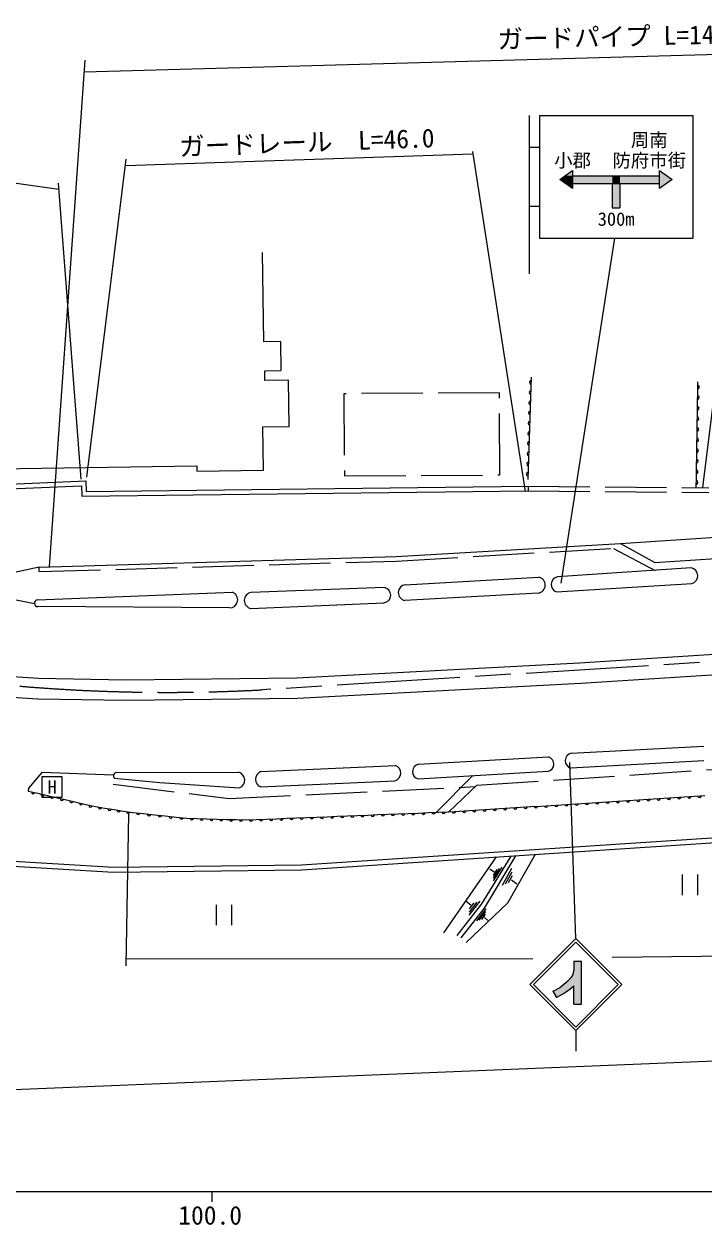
# Model space of a CAD drawing. Units: millimetres, scale not verified. Extents: x 40000 to 680000, y 20000 to 380000.
# Drawn here: x 149642 to 216136, y 201731 to 319225 of the extents above; entities that cross this region are included whole.
import ezdxf
from ezdxf.enums import TextEntityAlignment as Align

# ---------------------------------------------------------------- set-up
doc = ezdxf.new("R2010")
doc.units = ezdxf.units.MM
doc.header["$LTSCALE"] = 1000
doc.linetypes.add('CHAIN', pattern=[18.5, 12, -1.5, 3.5, -1.5])
doc.linetypes.add('DASHED', pattern=[7.5, 6, -1.5])
for name, color, linetype, lineweight in [('M-BGD', 7, 'Continuous', 25), ('M-BGD-EXST', 7, 'Continuous', 25), ('M-BMK', 2, 'CHAIN', 13), ('M-STR-HTXT', 7, 'Continuous', 13), ('M-STR-STRC', 7, 'Continuous', 25), ('M-TTL-BAND', 7, 'Continuous', 25)]:
    doc.layers.add(name, color=color, linetype=linetype, lineweight=lineweight)
doc.styles.add('ＭＳ ゴシック', font='')
doc.styles.get('ＭＳ ゴシック').set_extended_font_data('MS Gothic')

msp = doc.modelspace()

# ---------------------------------------------------------------- hatches: boundary and pattern name
at = {"layer": 'M-STR-STRC'}
for points in [[(202036, 304004), (203286, 304879), (203286, 304379), (203286, 303629), (203286, 303129)], [(203286, 304879), (203286, 304379), (203286, 303629), (203286, 303129), (202036, 304004)], [(202036, 304004), (203286, 304879), (203286, 304379), (203286, 303629), (203286, 303129)], [(202036, 304004), (202571, 304379), (203286, 304379), (203286, 303629), (203286, 303129)], [(203286, 304379), (211786, 304379), (211786, 303629), (207911, 303629), (207161, 303629), (203286, 303629)], [(203286, 304379), (207161, 304379), (207161, 303629), (203286, 303629)], [(203286, 304379), (211786, 304379), (211786, 303629), (207911, 303629), (207161, 303629), (203286, 303629)], [(207161, 304379), (207911, 304379), (207911, 303629), (207161, 303629)], [(207911, 304379), (211786, 304379), (211786, 303629), (207911, 303629)], [(211786, 304379), (211786, 304879), (213036, 304004), (211786, 303129), (211786, 303629)], [(211786, 304379), (211786, 304879), (213036, 304004), (211786, 303129), (211786, 303629)], [(211786, 304379), (211786, 304879), (213036, 304004), (211786, 303129), (211786, 303629)], [(207161, 303629), (207911, 303629), (207911, 301254), (207161, 301254)], [(207161, 303629), (207911, 303629), (207911, 301254), (207161, 301254)], [(207161, 303629), (207911, 303629), (207911, 301254), (207161, 301254)], [(204155, 223325), (204155, 227496), (203394, 227496), (203394, 226622), (203394, 226618), (203394, 226601), (203395, 226584), (203395, 226567), (203394, 226550), (203394, 226533), (203393, 226516), (203392, 226499), (203390, 226483), (203388, 226466), (203386, 226449), (203384, 226432), (203381, 226415), (203378, 226399), (203375, 226382), (203371, 226365), (203367, 226349), (203363, 226332), (203359, 226316), (203354, 226300), (203349, 226283), (203344, 226267), (203338, 226251), (203333, 226235), (203326, 226220), (203320, 226204), (203313, 226188), (203307, 226173), (203299, 226157), (203292, 226142), (203284, 226127), (203276, 226112), (203268, 226097), (203259, 226083), (203251, 226068), (203242, 226054), (203232, 226039), (203223, 226025), (203213, 226012), (203203, 225998), (203193, 225984), (203182, 225971), (203172, 225958), (203161, 225945), (203150, 225932), (203138, 225919), (203127, 225907), (203115, 225895), (203103, 225883), (203091, 225871), (203078, 225860), (203066, 225848), (203053, 225837), (203040, 225826), (203027, 225816), (203013, 225805), (202971, 225762), (202897, 225688), (202822, 225615), (202745, 225543), (202667, 225473), (202587, 225404), (202507, 225336), (202425, 225270), (202343, 225205), (202259, 225142), (202174, 225080), (202088, 225020), (202001, 224961), (201913, 224904), (201824, 224848), (201734, 224794), (201643, 224741), (201551, 224691), (201458, 224641), (201365, 224593), (201717, 224002), (201854, 224073), (201990, 224146), (202125, 224222), (202258, 224300), (202390, 224380), (202521, 224463), (202650, 224548), (202777, 224635), (202903, 224724), (203028, 224816), (203151, 224910), (203272, 225005), (203391, 225103), (203422, 225129), (203422, 223325)]]:
    msp.add_hatch(color=256, dxfattribs=at).paths.add_polyline_path(points)

# ---------------------------------------------------------------- linework, layer by layer
at = {"layer": 'M-BGD'}
for p, q in [((172922, 296879), (173056, 288125)), ((174717, 288151), (173056, 288125)), ((174717, 288151), (174760, 285321)), ((173200, 284356), (173185, 285297)), ((175502, 284392), (173200, 284356)), ((173208, 285297), (174760, 285321)), ((175572, 279852), (175502, 284392)), ((199241, 284672), (199207, 283672)), ((199207, 283672), (199173, 282673)), ((215510, 282155), (215526, 283191)), ((215526, 283191), (215542, 284228)), ((199173, 282673), (199138, 281673)), ((215495, 281118), (215510, 282155)), ((199138, 281673), (199104, 280674)), ((215479, 280082), (215495, 281118)), ((173001, 279813), (175572, 279852)), ((173066, 275566), (173001, 279813)), ((199069, 279675), (199035, 278675)), ((199104, 280674), (199069, 279675)), ((215463, 279046), (215479, 280082)), ((199035, 278675), (199001, 277676)), ((215447, 278009), (215463, 279046)), ((199001, 277676), (198966, 276676)), ((215432, 276973), (215447, 278009)), ((198966, 276676), (198932, 275677)), ((215416, 275936), (215432, 276973)), ((131922, 275484), (166533, 276014)), ((166533, 276014), (166542, 275466)), ((166542, 275466), (173066, 275566)), ((198932, 275677), (198897, 274678)), ((215400, 274900), (215416, 275936)), ((198965, 273551), (198960, 274001)), ((207958, 268418), (297353, 274161)), ((215384, 273864), (215400, 274900)), ((151107, 266101), (143942, 264540)), ((151121, 265651), (151107, 266101)), ((214888, 266009), (201814, 265145)), ((186929, 264366), (199957, 265115)), ((201724, 263662), (214939, 264485)), ((144086, 263808), (150662, 262535)), ((150957, 262879), (170014, 263632)), ((184846, 264083), (171861, 263624)), ((199927, 263542), (186884, 262839)), ((169748, 262096), (151002, 262229)), ((171824, 262045), (184827, 262606)), ((203150, 247903), (216136, 248568)), ((188227, 246799), (200941, 247518)), ((216136, 247126), (203129, 246421)), ((158686, 245998), (170656, 246040)), ((172807, 246081), (185978, 246678)), ((188171, 245380), (200886, 246117)), ((172796, 244587), (185890, 245195)), ((150054, 244180), (150992, 243963)), ((150992, 243963), (151931, 243745)), ((151931, 243745), (152869, 243527)), ((152869, 243527), (153807, 243309)), ((153807, 243309), (154746, 243091)), ((207204, 243163), (208205, 243227)), ((208205, 243227), (209207, 243290)), ((209207, 243290), (210209, 243353)), ((210209, 243353), (211210, 243417)), ((211210, 243417), (212212, 243480)), ((212212, 243480), (213213, 243543)), ((213213, 243543), (214215, 243607)), ((214215, 243607), (215217, 243670)), ((215217, 243670), (216218, 243733)), ((154746, 243091), (155684, 242874)), ((155684, 242874), (156622, 242656)), ((156622, 242656), (157538, 242513)), ((157538, 242513), (158453, 242371)), ((158453, 242371), (159369, 242228)), ((159369, 242228), (160284, 242086)), ((160284, 242086), (161341, 241975)), ((188203, 242032), (189194, 242071)), ((189194, 242071), (190186, 242111)), ((190186, 242111), (191178, 242150)), ((191178, 242150), (192180, 242214)), ((192180, 242214), (193181, 242277)), ((193181, 242277), (194183, 242340)), ((194183, 242340), (195185, 242404)), ((195185, 242404), (196186, 242467)), ((196186, 242467), (197188, 242530)), ((197188, 242530), (198189, 242594)), ((198189, 242594), (199191, 242657)), ((199191, 242657), (200193, 242720)), ((200193, 242720), (201194, 242784)), ((201194, 242784), (202196, 242847)), ((202196, 242847), (203197, 242910)), ((203197, 242910), (204199, 242973)), ((204199, 242973), (205201, 243037)), ((205201, 243037), (206202, 243100)), ((206202, 243100), (207204, 243163)), ((161341, 241975), (162399, 241864)), ((162399, 241864), (163456, 241753)), ((163456, 241753), (164513, 241641)), ((164513, 241641), (165570, 241530)), ((165570, 241530), (166532, 241502)), ((166532, 241502), (167494, 241473)), ((167494, 241473), (168455, 241445)), ((168455, 241445), (169417, 241416)), ((169417, 241416), (170379, 241388)), ((170379, 241388), (171341, 241359)), ((171341, 241359), (172332, 241399)), ((172332, 241399), (173324, 241438)), ((173324, 241438), (174316, 241478)), ((174316, 241478), (175308, 241518)), ((175308, 241518), (176300, 241557)), ((176300, 241557), (177292, 241597)), ((177292, 241597), (178284, 241636)), ((178284, 241636), (179276, 241676)), ((179276, 241676), (180268, 241715)), ((180268, 241715), (181259, 241755)), ((181259, 241755), (182251, 241794)), ((182251, 241794), (183243, 241834)), ((183243, 241834), (184235, 241874)), ((184235, 241874), (185227, 241913)), ((185227, 241913), (186219, 241953)), ((186219, 241953), (187211, 241992)), ((187211, 241992), (188203, 242032)), ((190694, 230326), (195833, 237732)), ((195609, 236264), (195187, 236525)), ((195872, 236498), (195516, 235926)), ((196118, 236610), (195524, 235657)), ((196363, 236723), (195532, 235387)), ((196419, 234979), (197337, 236630)), ((196712, 235100), (197368, 236280)), ((197005, 235222), (197399, 235929)), ((197310, 235499), (197850, 235117)), ((193321, 233019), (192871, 233382)), ((194210, 233413), (193152, 232044)), ((193924, 233326), (193168, 232348)), ((193638, 233239), (193184, 232653)), ((193936, 231484), (194837, 232659)), ((194166, 231558), (194810, 232398)), ((194396, 231633), (194782, 232136)), ((194657, 231822), (194995, 231510))]:
    msp.add_line(p, q, dxfattribs=at)
at = {"layer": 'M-BGD', "linetype": 'DASHED'}
for p, q in [((196137, 283149), (180927, 283055)), ((180927, 283055), (180976, 275015)), ((196186, 275109), (196137, 283149)), ((180976, 275015), (196186, 275109)), ((198960, 274001), (216606, 273853)), ((198965, 273551), (216602, 273403)), ((207276, 267927), (211360, 265776)), ((189945, 242101), (193546, 245692))]:
    msp.add_line(p, q, dxfattribs=at)
at = {"layer": 'M-BGD'}
for points in [[(89847, 281229), (94219, 279491), (101304, 277228), (107782, 275670), (114862, 274434), (120175, 273823), (124431, 273573), (130921, 273471), (155684, 274529), (155716, 273481), (198960, 274001)], [(89844, 280746), (94067, 279067), (101183, 276795), (107690, 275230), (114797, 273988), (120136, 273374), (124414, 273123), (130927, 273021), (155248, 274060), (155280, 273026), (198965, 273551)], [(132191, 257092), (143015, 255733), (151064, 255218), (159609, 255068), (176313, 255262), (203963, 256733), (248499, 259582), (292024, 262433), (325309, 264483), (359759, 266393), (397929, 268483), (433901, 269925), (433725, 269918)], [(131941, 254995), (142837, 253740), (150983, 253219), (159603, 253067), (176378, 253263), (204080, 254736), (248628, 257586), (292151, 260437), (325426, 262486), (359869, 264396), (398024, 266486), (433981, 267927), (444702, 268529)], [(151107, 266101), (186049, 267136), (207958, 268418)], [(158399, 245743), (151368, 245999), (150075, 244476), (150054, 244180)], [(158473, 245444), (162932, 245004), (170727, 244493)], [(142055, 237711), (158412, 236739), (176788, 236977), (225304, 240176)], [(142026, 237212), (158401, 236238), (176808, 236477), (225211, 239669)], [(192011, 230039), (194411, 233142), (197287, 237827)], [(197701, 237855), (194651, 232726), (192347, 229831)], [(199638, 237982), (196922, 233216), (192875, 229351)]]:
    msp.add_lwpolyline(points, dxfattribs=at)
at = {"layer": 'M-BGD', "linetype": 'DASHED'}
for points in [[(207958, 268418), (211318, 266550), (294972, 271997)], [(151121, 265651), (186069, 266687), (207276, 267927)], [(191178, 242150), (193924, 244759), (295017, 251460)], [(158354, 244841), (169716, 243454), (193773, 244616)]]:
    msp.add_lwpolyline(points, dxfattribs=at)
at = {"layer": 'M-BGD'}
for centre, radius, start, end in [((199242, 284171), 168, 94.05122, 262.00484), ((199207, 283172), 168, 94.05489, 262.00117), ((215510, 283710), 174, 277.19438, 81.06102), ((199173, 282172), 168, 94.05122, 262.00484), ((215494, 282673), 174, 277.19407, 81.06466), ((199139, 281173), 168, 94.05489, 262.00117), ((215478, 281637), 174, 277.19432, 81.06108), ((199104, 280174), 168, 94.05122, 262.00484), ((215447, 279564), 174, 277.19407, 81.06466), ((215462, 280601), 174, 277.19432, 81.06108), ((199070, 279174), 168, 94.05109, 262.00497), ((215431, 278528), 174, 277.19432, 81.06108), ((199001, 277176), 168, 94.05292, 262.00325), ((199035, 278175), 168, 94.05465, 262.00484), ((215415, 277491), 174, 277.19432, 81.06108), ((198967, 276176), 168, 94.05465, 262.00484), ((215399, 276455), 174, 277.19412, 81.0646), ((198932, 275177), 168, 94.05122, 262.00484), ((215383, 275419), 174, 277.19412, 81.0646), ((215368, 274382), 174, 277.19438, 81.06102), ((214763, 265242), 777, 283.05273, 80.74463), ((187010, 263599), 771, 96.00344, 260.62738), ((199810, 264331), 797, 278.45375, 79.36371), ((201960, 264392), 767, 100.99943, 252.06381), ((169750, 262887), 791, 269.85053, 70.51088), ((171985, 262831), 803, 98.90518, 258.38335), ((184756, 263345), 743, 275.50222, 83.04709), ((150988, 262555), 326, 95.29776, 272.50355), ((188362, 246083), 728, 100.67385, 254.86369), ((200734, 246825), 724, 282.13443, 73.34448), ((203339, 247159), 768, 104.27962, 254.13995), ((158725, 245665), 335, 96.68554, 221.23985), ((170388, 245252), 832, 294.06444, 71.18861), ((173079, 245332), 797, 109.9352, 249.21586), ((185707, 245950), 777, 283.60387, 69.56339), ((150526, 244082), 161, 170.82285, 343.04106), ((151464, 243864), 161, 170.8217, 343.04301), ((152402, 243647), 161, 170.8217, 343.04301), ((153341, 243429), 161, 170.82084, 343.04388), ((154279, 243211), 161, 170.82489, 343.0433), ((208705, 243277), 168, 189.84728, 357.38851), ((209707, 243340), 168, 189.84735, 357.38501), ((210708, 243403), 168, 189.84588, 357.3867), ((211710, 243467), 168, 189.84735, 357.38501), ((212711, 243530), 168, 189.84735, 357.38501), ((213713, 243593), 168, 189.84588, 357.3867), ((214715, 243656), 168, 189.85107, 357.38472), ((215716, 243720), 168, 189.84728, 357.38851), ((155217, 242993), 161, 170.82233, 343.04506), ((156156, 242775), 161, 170.82489, 343.0433), ((157081, 242589), 154, 172.8151, 349.49312), ((157996, 242447), 154, 172.81269, 349.49496), ((158912, 242304), 154, 172.8151, 349.49312), ((159827, 242162), 154, 172.81269, 349.49496), ((160816, 242060), 180, 183.49385, 344.50574), ((188698, 242068), 166, 187.88982, 356.67576), ((189690, 242107), 166, 187.88809, 356.67763), ((190682, 242147), 166, 187.88799, 356.68119), ((191678, 242200), 168, 189.84735, 357.38501), ((192679, 242264), 168, 189.84759, 357.38477), ((193681, 242327), 168, 189.84728, 357.38851), ((194683, 242390), 168, 189.84728, 357.38851), ((195684, 242454), 168, 189.84759, 357.38477), ((196686, 242517), 168, 189.84735, 357.38501), ((197687, 242580), 168, 189.84735, 357.38501), ((198689, 242644), 168, 189.84759, 357.38477), ((199691, 242707), 168, 189.84735, 357.38501), ((200692, 242770), 168, 189.84728, 357.38851), ((201694, 242833), 168, 189.84751, 357.38827), ((202695, 242897), 168, 189.84735, 357.38501), ((203697, 242960), 168, 189.84735, 357.38501), ((204699, 243023), 168, 189.84759, 357.38477), ((205700, 243087), 168, 189.84735, 357.38501), ((206702, 243150), 168, 189.84735, 357.38501), ((207703, 243213), 168, 189.8458, 357.3902), ((161873, 241949), 180, 183.49584, 344.50087), ((162930, 241838), 180, 183.49385, 344.50574), ((163987, 241726), 180, 183.49428, 344.50209), ((165045, 241615), 180, 183.49541, 344.50452), ((166051, 241527), 161, 182.12416, 354.48106), ((167013, 241498), 161, 182.12808, 354.47713), ((167975, 241470), 161, 182.12808, 354.47713), ((168937, 241441), 161, 182.12427, 354.48094), ((169898, 241413), 161, 182.12808, 354.47713), ((170860, 241384), 161, 182.12416, 354.48106), ((171836, 241395), 166, 187.89352, 356.67552), ((172828, 241435), 166, 187.88799, 356.68119), ((173820, 241474), 166, 187.88967, 356.67591), ((174812, 241514), 166, 187.88982, 356.67576), ((175803, 241554), 166, 187.88799, 356.68119), ((176795, 241593), 166, 187.88972, 356.67932), ((177787, 241633), 166, 187.88982, 356.67576), ((178779, 241672), 166, 187.89179, 356.67739), ((179771, 241712), 166, 187.88972, 356.67932), ((180763, 241751), 166, 187.88972, 356.67932), ((181755, 241791), 166, 187.88809, 356.67763), ((182747, 241830), 166, 187.89352, 356.67552), ((183738, 241870), 166, 187.88972, 356.67932), ((184730, 241910), 166, 187.88809, 356.67763), ((185722, 241949), 166, 187.88982, 356.67576), ((186714, 241989), 166, 187.89352, 356.67552), ((187706, 242028), 166, 187.88799, 356.68119)]:
    msp.add_arc(centre, radius, start, end, dxfattribs=at)
at = {"layer": 'M-BGD-EXST'}
for p, q in [((214016, 236011), (214016, 234011)), ((215516, 236011), (215516, 234011)), ((168417, 233048), (168417, 231048)), ((169917, 233048), (169917, 231048))]:
    msp.add_line(p, q, dxfattribs=at)
msp.add_lwpolyline([(151380, 243578), (153380, 243578), (153380, 245578), (151380, 245578)], close=True, dxfattribs=at)
at = {"layer": 'M-BMK'}
msp.add_line((247639, 258754), (172937, 254086), dxfattribs=at)
msp.add_arc((163691, 426660), 172821, 265.19882, 273.06658, dxfattribs=at)
at = {"layer": 'M-STR-HTXT'}
for p, q in [((295666, 318444), (155532, 314507)), ((152134, 266139), (155616, 315691)), ((153030, 303030), (104504, 309828)), ((193488, 306742), (198642, 273490)), ((216022, 273889), (220165, 307244)), ((155783, 274888), (159634, 306004)), ((193529, 306480), (159555, 305363)), ((152981, 303669), (155211, 274682)), ((159635, 227091), (159901, 241964)), ((285806, 228703), (207167, 227912)), ((199410, 227770), (159646, 227746)), ((286375, 220607), (141699, 214654))]:
    msp.add_line(p, q, dxfattribs=at)
at = {"layer": 'M-STR-STRC'}
for p, q in [((199036, 310288), (199036, 294788)), ((200036, 310288), (200036, 298288)), ((200036, 310288), (215036, 310288)), ((215036, 310288), (215036, 298288)), ((199036, 307163), (200036, 307163)), ((202036, 304004), (203286, 304879)), ((203286, 304879), (203286, 303129)), ((203286, 304379), (211786, 304379)), ((211786, 303129), (211786, 304879)), ((211786, 304879), (213036, 304004)), ((203286, 303129), (202036, 304004)), ((203286, 303629), (211786, 303629)), ((207161, 303629), (207161, 301254)), ((207911, 303629), (207911, 301254)), ((213036, 304004), (211786, 303129)), ((199036, 301413), (200036, 301413)), ((207161, 301254), (207911, 301254)), ((200036, 298288), (215036, 298288)), ((202173, 264519), (207403, 298288)), ((203612, 229743), (203018, 246969)), ((199112, 225243), (203612, 229743)), ((199466, 225243), (203612, 229389)), ((208112, 225242), (203612, 229743)), ((207759, 225242), (203612, 229389)), ((204155, 227496), (203394, 227496)), ((203394, 227496), (203394, 226622)), ((204155, 223325), (204155, 227496)), ((199112, 225243), (203612, 220742)), ((199466, 225243), (203612, 221096)), ((201365, 224593), (201717, 224002)), ((203422, 223325), (203422, 225129)), ((203612, 221096), (207759, 225242)), ((203612, 220742), (208112, 225242)), ((203422, 223325), (204155, 223325)), ((203612, 220742), (203612, 218742))]:
    msp.add_line(p, q, dxfattribs=at)
for centre, radius, start, end in [((198676, 229978), 6019, 296.53124, 316.10371), ((202423, 226577), 972, 307.4071, 2.66732), ((197719, 231901), 8854, 296.84254, 310.09939)]:
    msp.add_arc(centre, radius, start, end, dxfattribs=at)
at = {"layer": 'M-TTL-BAND'}
for p, q in [((40000, 205000), (579000, 205000)), ((168000, 205000), (168000, 204000))]:
    msp.add_line(p, q, dxfattribs=at)

# ---------------------------------------------------------------- texts
at = {"layer": 'M-BGD-EXST', "style": 'ＭＳ ゴシック'}
msp.add_text('H', height=1320, dxfattribs=at).set_placement((152380, 244578), align=Align.MIDDLE_CENTER)
at = {"layer": 'M-STR-HTXT', "style": 'ＭＳ ゴシック'}
for s, rotation, p in [('ガードパイプ L=144.0', 1.261, (208422, 318012)), ('ガードレール\u3000L=46.0', 1.988, (177298, 307658))]:
    msp.add_text(s, height=1833, rotation=rotation, dxfattribs=at).set_placement(p, align=Align.MIDDLE_CENTER)
at = {"layer": 'M-STR-STRC', "style": 'ＭＳ ゴシック'}
for s, p in [('周南', (210786, 307879)), ('小郡', (203286, 305879)), ('防府市街', (210786, 305879)), ('300m', (207543, 300144))]:
    msp.add_text(s, height=1320, dxfattribs=at).set_placement(p, align=Align.MIDDLE_CENTER)
at = {"layer": 'M-TTL-BAND', "style": 'ＭＳ ゴシック'}
msp.add_text('100.0', height=1833, dxfattribs=at).set_placement((167844, 201211), align=Align.BOTTOM_CENTER)

doc.saveas('drawing.dxf')
